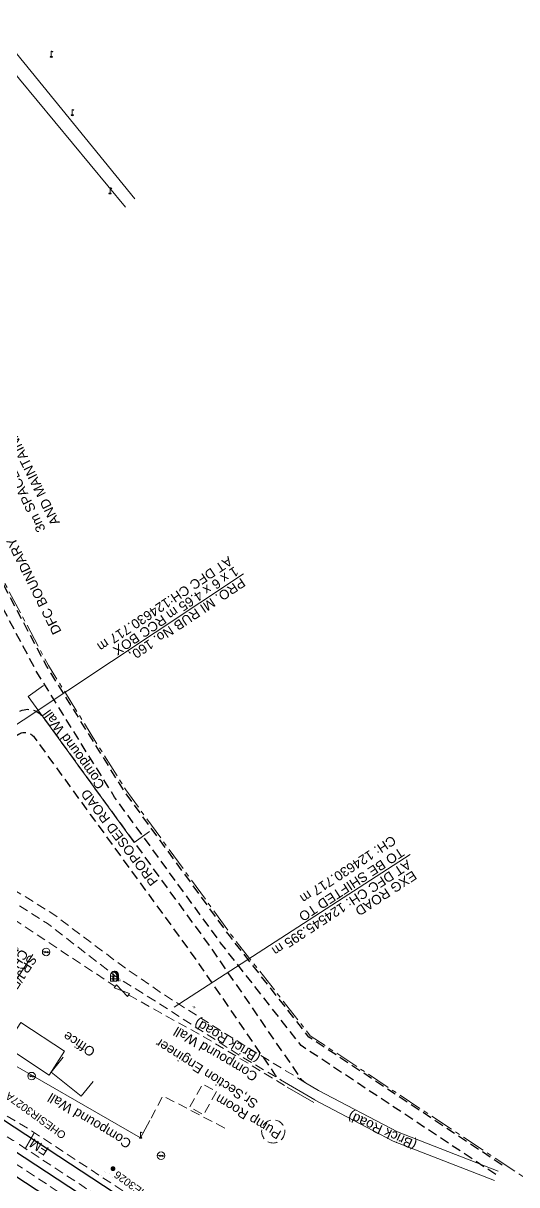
# Model space of a CAD drawing. Header units: metres. Extents: x 628572 to 650094, y 3375792 to 3391117.
# Drawn here: x 632303.8 to 632433.8, y 3388902.6 to 3389208.7 of the extents above; entities that cross this region are included whole.
import ezdxf
from ezdxf.enums import TextEntityAlignment as Align

# ---------------------------------------------------------------- set-up
doc = ezdxf.new("R2010")
doc.units = ezdxf.units.M
doc.header["$MEASUREMENT"] = 0
doc.linetypes.add('CENTER', pattern=[2, 1.25, -0.25, 0.25, -0.25])
doc.linetypes.add('DASHED', pattern=[0.75, 0.5, -0.25])
for name, color, linetype, lineweight in [('BRIDGE DETAILS PLAN', 7, 'Continuous', 0), ('Compound Wall', 251, 'Continuous', 0), ('COMPOUND_WALL', 8, 'Continuous', 0), ('DFCC BOUNDARY', 6, 'CENTER', 0), ('Electric Pole', 251, 'Continuous', 0), ('ELECTRIC_POLE', 251, 'Continuous', 0), ('Exg track', 7, 'Continuous', 0), ('Existing IR Track', 143, 'Continuous', 0), ('Gate', 251, 'Continuous', 0), ('Govt buliding', 251, 'Continuous', 0), ('KILOMETER_STONE', 251, 'Continuous', 0), ('Lamp_Post', 7, 'Continuous', 0), ('OHE MAST', 8, 'Continuous', 0), ("SIRHIND STN SRJ's", 251, 'Continuous', 0), ('Subroad Edge', 34, 'Continuous', 0), ('Telephone_Pole', 8, 'Continuous', 0), ('Text', 251, 'Continuous', 0)]:
    doc.layers.add(name, color=color, linetype=linetype, lineweight=lineweight)
doc.layers.add('IR PROPOSALS', color=190, linetype='Continuous')
doc.layers.add('PROPOSED ROAD', color=10, linetype='DASHED')
doc.styles.add('notes', font='romans.shx', dxfattribs={"height": 2})
doc.styles.get("Standard").update_dxf_attribs({"font": 'arial.ttf'})
doc.styles.add('Style-Arial', font='arial.ttf')
doc.styles.add('Text', font='arial.ttf', dxfattribs={"height": 2})

# ---------------------------------------------------------------- blocks, each defined once
blk = doc.blocks.new('EP')
blk.add_hatch(color=8).paths.add_polyline_path([(0.31, -0.24), (0.31, 0), (-0.31, -0.19), (-0.31, 0.07), (-0.93, -0.01), (-0.21, 0.16), (-0.21, -0.05), (0.43, 0.15), (0.41, -0.1), (0.94, -0.01)])
at = {"color": 8}
for p, q in [((-0.93, -0.01), (-0.21, 0.16)), ((-0.31, 0.07), (-0.93, -0.01)), ((-0.31, -0.19), (-0.31, 0.07)), ((0.31, 0), (-0.31, -0.19)), ((-0.21, 0.16), (-0.21, -0.05)), ((-0.21, -0.05), (0.43, 0.15)), ((0.31, -0.24), (0.31, 0)), ((0.43, 0.15), (0.41, -0.1)), ((0.94, -0.01), (0.31, -0.24)), ((0.41, -0.1), (0.94, -0.01))]:
    blk.add_line(p, q, dxfattribs=at)
blk.add_circle((0, 0), 1, dxfattribs=at)
blk = doc.blocks.new('LP')
at = {"flags": 128}
for points in [[(0, 0), (0, 1.5)], [(0.25, 1.35), (0.44, 1.35)]]:
    blk.add_lwpolyline(points, dxfattribs=at)
for centre, radius, start, end in [((0.07, 0.99), 0.519, 57.6425, 97.3165), ((0.34, 1.33), 0.094, 11.7012, 168.0476)]:
    blk.add_arc(centre, radius, start, end)
at = {"extrusion": (0, 0, -1)}
blk.add_ellipse((0, 0.01), major_axis=(0.308, 0), ratio=0.400495, dxfattribs=at)
blk.add_ellipse((0.35, 1.36), major_axis=(0.0017, 0.0438), ratio=0.461056, start_param=1.74022, end_param=4.575836)
blk = doc.blocks.new('OHE MAST')
h = blk.add_hatch(color=256)
edge = h.paths.add_edge_path()
edge.add_arc((0, 0), 0.514, 0, 360)
at = {"const_width": 0.01, "flags": 128}
for points in [[(1.5, 3.5), (1.5, 2), (-1.5, 2), (-1.5, 3.5)], [(0, 2), (0, 0)]]:
    blk.add_lwpolyline(points, dxfattribs=at)
blk.add_circle((0, 0), 0.514)
blk = doc.blocks.new('KMS')
blk.add_hatch(color=256).paths.add_polyline_path([(0.84, 1.71), (0.84, 0), (1.28, 0.25), (1.28, 1.71, 0.82134), (-0.65, 2.08, -0.601821)])
at = {"flags": 128}
for points in [[(-0.84, 0), (-0.84, 1.71)], [(-0.84, 1.38), (0.84, 1.38)], [(-0.84, 0.64), (0.84, 0.64)], [(-0.84, 0), (0.84, 0)], [(0.84, 0), (0.84, 1.71)], [(0.84, 0), (1.28, 0.25)], [(1.28, 0.25), (1.28, 1.71)]]:
    blk.add_lwpolyline(points, dxfattribs=at)
for centre, radius, start, end in [((0, 1.5), 0.867, 14.1462, 165.8538), ((0.28, 1.7), 1, 0.4859, 158.6661)]:
    blk.add_arc(centre, radius, start, end)
at = {"style": 'notes'}
for s, p in [('S', (-0.25, 0.09)), ('K', (-0.25, 1.58)), ('M', (-0.25, 0.81))]:
    blk.add_text(s, height=0.391, dxfattribs=at).set_placement(p)
blk = doc.blocks.new('GT')
at = {"layer": 'Gate'}
for p, q in [((-0.5, -0.5), (-0.5, 0.5)), ((-0.5, 0.5), (0.5, -0.5)), ((0.5, 0.5), (0.5, -0.5))]:
    blk.add_line(p, q, dxfattribs=at)
at = {"layer": 'Gate', "flags": 128}
blk.add_lwpolyline([(0.5, 0.5), (-0.5, -0.5)], dxfattribs=at)

msp = doc.modelspace()

# ---------------------------------------------------------------- hatches: boundary and pattern name
at = {"layer": 'IR PROPOSALS'}
h = msp.add_hatch(dxfattribs=at)
h.set_pattern_fill('ANSI31', color=256, scale=80, angle=45)
h.set_pattern_definition([(90, (0, -1000), (-10, 2e-15), [])])
h.paths.add_polyline_path([(632210.5867, 3388962.7108), (632203.9022, 3388952.5546), (632209.5932, 3388947.8787), (632222.8614, 3388937.6306), (632240.2896, 3388925.4779), (632256.889, 3388913.8808), (632778.9042, 3388571.1376), (632780.9196, 3388574.1997), (632666.9728, 3388659.2735, 0.01509734), (632580.5226, 3388719.8414)])
h.paths.add_polyline_path([(632596.2052, 3388702.5942), (632537.6577, 3388740.6153), (632535.5443, 3388737.3609), (632594.0917, 3388699.3397)], flags=24)

# ---------------------------------------------------------------- linework, layer by layer
at = {"layer": 'BRIDGE DETAILS PLAN', "color": 10, "lineweight": 13, "flags": 128}
for points in [[(632292.126, 3389017.424), (632361.7872, 3389063.6036)], [(632343.5333, 3388949.4127), (632405.6566, 3388989.6528)]]:
    msp.add_lwpolyline(points, dxfattribs=at)
at = {"layer": 'Compound Wall', "flags": 128}
for points in [[(632337.0994, 3388919.5777), (632334.6618, 3388914.9783), (632294.6315, 3388937.9962)], [(632373.323, 3388928.378), (632373.323, 3388928.378), (632380.3388, 3388924.3098)]]:
    msp.add_lwpolyline(points, dxfattribs=at)
at = {"layer": 'COMPOUND_WALL', "linetype": 'Continuous', "flags": 128}
msp.add_lwpolyline([(632337.04, 3388995.7546), (632332.994, 3388992.817), (632305.071, 3389031.276), (632309.117, 3389034.2136)], dxfattribs=at)
at = {"layer": 'DFCC BOUNDARY', "ltscale": 5, "flags": 128}
msp.add_lwpolyline([(632847.8113, 3388559.867), (632823.1478, 3388601.9491), (632813.0596, 3388636.2328), (632805.9881, 3388660.2647), (632736.7622, 3388705.193), (632557.6281, 3388824.3279), (632613.4797, 3388910.4077), (632526.1032, 3388954.7408), (632475.3055, 3388878.3297), (632379.3796, 3388941.9242), (632358.475, 3388968.5925), (632330.7512, 3389006.7138), (632310.3928, 3389039.4772), (632283.5392, 3389090.1714), (632272.6049, 3389114.8266)], dxfattribs=at)
at = {"layer": 'Exg track', "color": 88, "const_width": 0.3, "flags": 128}
msp.add_lwpolyline([(632306.6865, 3388916.3717), (632304.3186, 3388912.1847)], dxfattribs=at)
at = {"layer": 'Existing IR Track', "color": 88, "linetype": 'DASHED', "ltscale": 5, "flags": 128}
for points in [[(633000.1943, 3388425.1207), (632980.8729, 3388438.3763), (632969.9208, 3388446.011), (632965.6812, 3388448.9736), (632963.088, 3388450.7806), (632946.0459, 3388464.1297), (632935.5077, 3388473.4175), (632910.9285, 3388493.2914), (632903.3115, 3388498.9645), (632880.1455, 3388515.9492), (632854.3642, 3388535.2785), (632837.8491, 3388547.5665), (632821.6954, 3388559.5571), (632816.7013, 3388563.2674), (632804.8919, 3388572.0413), (632788.9461, 3388583.8405), (632772.6369, 3388595.9781), (632756.1938, 3388608.1459), (632739.6357, 3388619.9941), (632723.2626, 3388631.1555), (632705.82, 3388642.8443), (632688.9108, 3388653.9956), (632667.4202, 3388668.1426), (632655.7713, 3388675.8109), (632636.4897, 3388688.4726), (632622.7228, 3388697.513), (632607.4244, 3388707.5611), (632590.5805, 3388718.6243), (632572.4101, 3388730.5459), (632556.9836, 3388740.6673), (632537.4283, 3388753.504), (632523.3403, 3388762.7518), (632505.1523, 3388774.6785), (632490.7361, 3388784.1318), (632474.2705, 3388794.9698), (632458.6557, 3388805.2479), (632444.5367, 3388814.5101), (632426.498, 3388826.3215), (632413.1982, 3388835.087), (632395.4374, 3388846.7629), (632379.672, 3388857.0952), (632364.8258, 3388866.825), (632347.6113, 3388878.1031), (632333.1995, 3388887.5451), (632315.9658, 3388898.8515), (632300.0243, 3388909.3103), (632283.8139, 3388919.9817), (632267.0789, 3388930.9985), (632250.869, 3388941.6918), (632242.4645, 3388947.236), (632235.374, 3388951.8312), (632232.478, 3388953.721), (632218.7467, 3388962.7003), (632215.8525, 3388964.5789)], [(632935.5077, 3388473.4175), (632911.8991, 3388494.202), (632908.3711, 3388497.324), (632904.5334, 3388500.807), (632889.7872, 3388514.909), (632886.8109, 3388518.1232), (632884.365, 3388520.7462), (632858.5702, 3388543.9409), (632840.5843, 3388557.2261), (632821.9008, 3388571.17), (632820.4253, 3388572.2656), (632789.2028, 3388595.5754), (632756.7621, 3388619.7541), (632694.1151, 3388661.9591), (632672.6522, 3388676.099), (632661.0573, 3388683.7378), (632641.6866, 3388696.3809), (632627.8613, 3388705.4045), (632612.5971, 3388715.429), (632595.8275, 3388726.442), (632577.5883, 3388738.4204), (632562.152, 3388748.558), (632542.621, 3388761.4001), (632528.5975, 3388770.6209), (632510.3727, 3388782.616), (632496.0368, 3388792.0515), (632479.4917, 3388802.9123), (632463.9205, 3388813.1336), (632449.7589, 3388822.4497), (632431.8345, 3388834.2411), (632418.4222, 3388843.0354), (632400.7081, 3388854.6501), (632384.8864, 3388865.0249), (632370.1482, 3388874.6892), (632352.8398, 3388886.0535), (632338.5583, 3388895.4304), (632321.2115, 3388906.8287), (632305.4863, 3388917.1603), (632289.362, 3388926.8742), (632288.5186, 3388927.3122), (632273.0428, 3388935.1838), (632270.2984, 3388936.4674), (632267.0777, 3388937.9451), (632262.5688, 3388939.98), (632252.7141, 3388944.6968), (632244.5257, 3388948.6161), (632243.2593, 3388949.1336), (632240.6371, 3388950.4408), (632235.4449, 3388953.0592), (632235.306, 3388953.1321), (632218.7467, 3388962.7003)], [(632904.5334, 3388500.807), (632898.518, 3388505.993), (632888.992, 3388513.9926), (632882.9258, 3388519.1937), (632855.8557, 3388540.1066), (632838.0319, 3388553.3517), (632824.3736, 3388563.4028), (632819.2776, 3388567.1848), (632807.8086, 3388575.6965), (632791.6576, 3388587.6813), (632775.5094, 3388599.7261), (632758.8225, 3388612.07), (632742.5258, 3388623.8365), (632725.9638, 3388635.2125), (632708.632, 3388646.6755), (632691.4669, 3388657.9493), (632669.9976, 3388672.064), (632658.4187, 3388679.6764), (632639.0761, 3388692.4046), (632625.423, 3388701.3889), (632610.0191, 3388711.5072), (632593.3015, 3388722.4885), (632575.0092, 3388734.4987), (632559.6998, 3388744.5504), (632540.028, 3388757.4576), (632526.0463, 3388766.6314), (632507.7559, 3388778.6381), (632493.4496, 3388788.0293), (632476.8711, 3388798.9256), (632461.1694, 3388809.2455), (632447.1368, 3388818.463), (632429.0956, 3388830.3136), (632415.8028, 3388839.0499), (632398.0656, 3388850.7072), (632382.2789, 3388861.0596), (632367.5289, 3388870.7321), (632350.2312, 3388882.0861), (632335.9586, 3388891.4544), (632318.5856, 3388902.8371), (632302.7618, 3388913.2047), (632287.6229, 3388923.0885), (632286.3619, 3388923.8918), (632271.8465, 3388933.037), (632269.3911, 3388934.5516), (632252.4452, 3388944.2062), (632244.5257, 3388948.6161)]]:
    msp.add_lwpolyline(points, dxfattribs=at)
at = {"layer": 'Govt buliding', "color": 88, "linetype": 'DASHED', "ltscale": 5, "flags": 128}
for points in [[(632294.974, 3388976.935), (632302.427, 3388971.818), (632313.769, 3388964.294), (632328.016, 3388954.901)], [(632331.522, 3388952.647), (632352.539, 3388940.941), (632373.323, 3388928.378)], [(632356.83, 3388917.5896), (632340.5323, 3388926.0551), (632337.0994, 3388919.5777)]]:
    msp.add_lwpolyline(points, dxfattribs=at)
at = {"layer": 'Govt buliding', "flags": 128}
msp.add_lwpolyline([(632310.579, 3388931.537), (632299.0686, 3388939.1169), (632303.151, 3388945.4296), (632314.6615, 3388937.8497), (632310.579, 3388931.537)], close=True, dxfattribs=at)
msp.add_lwpolyline([(632322.1693, 3388929.8533), (632319.0266, 3388925.9644), (632311.1261, 3388932.349), (632314.2687, 3388936.2379)], dxfattribs=at)
at = {"layer": 'Govt buliding', "color": 88, "linetype": 'DASHED', "ltscale": 5, "flags": 128}
msp.add_lwpolyline([(632354.6667, 3388927.1718), (632351.2625, 3388921.0989), (632347.5804, 3388923.1103), (632350.9988, 3388929.2085), (632354.6667, 3388927.1718)], close=True, dxfattribs=at)
at = {"layer": 'Govt buliding', "color": 88, "linetype": 'DASHED', "ltscale": 5}
msp.add_circle((632369.6219, 3388916.6927), 3.0546, dxfattribs=at)
at = {"layer": 'IR PROPOSALS'}
for points in [[(632179.9586, 3388984.8206), (632179.9586, 3388984.8206, 0.02929583), (632203.5318, 3388971.2492), (632260.2912, 3388942.8592, -0.02929583), (632283.8644, 3388929.2878), (632587.5275, 3388729.9278, -0.01509734), (632674.0605, 3388669.3018), (632962.392, 3388454.0306)], [(633059.2784, 3388375.441), (633059.2784, 3388375.441, -0.00905281), (633046.3019, 3388384.7684), (632823.2362, 3388551.3115), (632821.5694, 3388552.5559), (632671.018, 3388664.9592, 0.01509734), (632584.4849, 3388725.5851), (632243.3097, 3388949.5726, 0.02929583), (632219.7365, 3388963.1439), (632219.7365, 3388963.1439)], [(632234.9918, 3388948.6933), (632581.4424, 3388721.2425, -0.01509734), (632667.9755, 3388660.6165), (632903.8713, 3388484.4943)]]:
    msp.add_lwpolyline(points, format="xyb", dxfattribs=at)
at = {"layer": 'IR PROPOSALS', "lineweight": 13, "flags": 128}
msp.add_lwpolyline([(632287.8889, 3388935.3448), (632306.33, 3388963.3378)], dxfattribs=at)
at = {"layer": 'PROPOSED ROAD', "ltscale": 5, "flags": 128}
for points in [[(632429.9114, 3388907.824), (632379.036, 3388941.5521), (632358.0759, 3388968.2912), (632330.3361, 3389006.4344), (632309.959, 3389039.2279), (632283.0892, 3389089.9527), (632272.1601, 3389114.5963), (632254.9681, 3389156.0402), (632237.7546, 3389203.0771), (632229.5909, 3389245.6063), (632222.423, 3389288.0967), (632216.9726, 3389333.6808), (632212.5629, 3389384.8484), (632210.2011, 3389443.2066), (632209.5537, 3389492.8433), (632189.0916, 3389583.9657), (632185.4745, 3389640.045), (632176.2265, 3389740.489), (632170.6135, 3389791.9512), (632148.7988, 3389869.1295), (632120.6821, 3389963.3879), (632109.2677, 3389999.3526), (632106.5682, 3390005.2449)], [(632428.2537, 3388905.3236), (632376.9741, 3388939.3197), (632355.6815, 3388966.483), (632327.8456, 3389004.7583), (632307.3563, 3389037.7323), (632280.3892, 3389088.6409), (632269.4029, 3389113.4132), (632252.1727, 3389154.9495), (632234.854, 3389202.2736), (632226.6383, 3389245.0739), (632219.4528, 3389287.6688), (632213.9879, 3389333.3739), (632209.5681, 3389384.6589), (632207.2019, 3389443.1264), (632206.5581, 3389492.4913), (632186.1129, 3389583.5379), (632182.4833, 3389639.8109), (632173.2414, 3389740.1888), (632167.6584, 3389791.3766), (632145.9178, 3389868.2927), (632117.8148, 3389962.5053), (632106.4638, 3389998.27), (632103.8408, 3390003.9954)]]:
    msp.add_lwpolyline(points, dxfattribs=at)
for points in [[(632261.5456, 3389003.2734, 0.27425466), (632266.6406, 3389003.5287), (632302.19, 3389027.095, -0.40183383), (632308.9991, 3389025.8646), (632325.4742, 3389003.1663), (632353.4035, 3388964.7626), (632376.5976, 3388930.9782, 0.10638951), (632378.1267, 3388929.5331)], [(632264.0283, 3388998.8665, 0.27150411), (632269.0779, 3388999.1455), (632302.5562, 3389021.3388, -0.40183383), (632306.6416, 3389020.6006), (632321.4278, 3389000.2293), (632349.3198, 3388961.8767), (632369.9646, 3388931.8057, 0.10950918), (632371.5466, 3388930.3289)]]:
    msp.add_lwpolyline(points, format="xyb", dxfattribs=at)
at = {"layer": 'Subroad Edge', "linetype": 'Continuous', "flags": 128}
for points in [[(632333.144, 3389162.486), (632300.831, 3389202.19), (632277.086, 3389230.761), (632251.164, 3389262.59), (632236.096, 3389282.102), (632225.48, 3389295.508), (632195.514, 3389328.099), (632184.466, 3389333.254), (632163.873, 3389345.33), (632157.642, 3389348.564), (632155.613, 3389344.813)], [(632330.686, 3389160.284), (632298.124, 3389199.607), (632274.912, 3389228.965), (632248.655, 3389260.264), (632232.409, 3389279.148), (632219.929, 3389292.706), (632191.305, 3389323.882), (632181.397, 3389329.886), (632162.19, 3389340.6), (632153.498, 3389340.768)]]:
    msp.add_lwpolyline(points, dxfattribs=at)
at = {"layer": 'Subroad Edge', "color": 88, "linetype": 'DASHED', "ltscale": 5, "flags": 128}
for points in [[(632378.1267, 3388929.5331), (632363.054, 3388938.675), (632340.702, 3388952.822), (632329.993, 3388960.196), (632311.553, 3388974.05), (632279.688, 3388993.706), (632261.5456, 3389003.2734)], [(632264.0283, 3388998.8665), (632278.532, 3388991.407), (632279.434, 3388990.831), (632279.448, 3388990.823), (632281.93, 3388989.363), (632310.165, 3388971.458), (632328.137, 3388957.555), (632339.431, 3388950.462), (632361.802, 3388936.076), (632371.5466, 3388930.3289)]]:
    msp.add_lwpolyline(points, dxfattribs=at)
at = {"layer": 'Subroad Edge', "flags": 128}
for points in [[(632371.5466, 3388930.3289), (632380.543, 3388925.023)], [(632381.538, 3388927.464), (632378.1266, 3388929.5331)], [(632381.538, 3388927.464), (632402.3233, 3388916.5482), (632428.8707, 3388906.2542)], [(632380.3124, 3388925.1303), (632401.2304, 3388914.1448), (632427.9177, 3388903.7965)]]:
    msp.add_lwpolyline(points, dxfattribs=at)

# ---------------------------------------------------------------- block references
at = {"layer": 'Electric Pole'}
for p in [(632305.954, 3388931.2584), (632340.0864, 3388910.2939)]:
    msp.add_blockref('EP', p, dxfattribs=at)
at = {"layer": 'ELECTRIC_POLE', "linetype": 'Continuous'}
msp.add_blockref('EP', (632309.803, 3388963.986), dxfattribs=at)
at = {"layer": 'Govt buliding', "color": 88, "linetype": 'DASHED', "ltscale": 5, "xscale": 4.168039347271793, "zscale": 2.041577661337377, "rotation": 327}
msp.add_blockref('GT', (632329.769, 3388953.774), dxfattribs=at)
at = {"layer": 'KILOMETER_STONE', "linetype": 'Continuous'}
msp.add_blockref('KMS', (632327.563, 3388956.256), dxfattribs=at)
at = {"layer": 'Lamp_Post', "linetype": 'Continuous'}
for p in [(632311.15, 3389199.836), (632316.659, 3389184.451), (632326.651, 3389163.849)]:
    msp.add_blockref('LP', p, dxfattribs=at)
at = {"layer": 'Lamp_Post'}
msp.add_blockref('LP', (632334.6798, 3388915.0153), dxfattribs=at)
at = {"layer": 'OHE MAST', "color": 2, "rotation": 143.3908318566117}
msp.add_blockref('OHE MAST', (632327.4222, 3388906.8638), dxfattribs=at)

# ---------------------------------------------------------------- texts
at = {"layer": 'BRIDGE DETAILS PLAN', "color": 10}
for s, rotation, p in [('AT DFC CH:124630.717 m', 213.836874, (632357.8005, 3389068.388)), ('1 x 6 x 4.65 m RCC BOX', 213.836874, (632359.4033, 3389065.6898)), ('PRO. MI RUB No. 160,', 213.836874, (632361.1737, 3389062.6945)), ('CH: 124630.717 m ', 213.22876, (632400.9143, 3388994.7954)), ('AT DFC CH: 124545.395 m ', 213.22876, (632404.888, 3388988.4166))]:
    msp.add_text(s, height=2.5, rotation=rotation, dxfattribs=at).set_placement(p)
at = {"layer": 'BRIDGE DETAILS PLAN', "color": 1}
msp.add_text('TO BE SHIFTED TO', height=2.5, rotation=213.22876, dxfattribs=at).set_placement((632403.0195, 3388991.6223))
at = {"layer": 'BRIDGE DETAILS PLAN', "color": 7}
msp.add_text('EXG ROAD ', height=2.5, rotation=213.22876, dxfattribs=at).set_placement((632406.3443, 3388985.5206))
at = {"layer": 'DFCC BOUNDARY', "linetype": 'Continuous', "ltscale": 5}
msp.add_text('DFC BOUNDARY', height=2.5, rotation=116.428789, dxfattribs=at).set_placement((632300.3429, 3389072.8927), align=Align.MIDDLE_RIGHT)
at = {"layer": 'Govt buliding', "color": 88, "linetype": 'DASHED', "ltscale": 5}
for s, rotation, p in [('Compound Wall', 149.609502, (632365.7779, 3388931.8628)), ('Sr,Section Engineer', 147.453973, (632365.8413, 3388924.6467)), ('Pump Room', 149.003647, (632371.9752, 3388916.631))]:
    msp.add_text(s, height=2.5, rotation=rotation, dxfattribs=at).set_placement(p)
at = {"layer": 'IR PROPOSALS', "lineweight": 13, "insert": (632304.2192, 3388964.2726), "char_height": 2.5, "width": 53.982498, "attachment_point": 4, "rotation": 236.60691, "line_spacing_factor": 0.648, "style": 'Style-Arial'}
msp.add_mtext('\\A1;SRJ/FM AT \\P{\\A0;CH:315508.370m \\P1 in 8½ }', dxfattribs=at)
at = {"layer": 'KILOMETER_STONE'}
msp.add_text('KMS0', height=0.5, dxfattribs=at).set_placement((632327.563, 3388956.256))
at = {"layer": 'OHE MAST'}
for s, p in [('OHESIR3027A', (632300.0347, 3388927.1826)), ('OHE3026', (632328.628, 3388906.4301))]:
    msp.add_text(s, height=2, rotation=144, dxfattribs=at).set_placement(p, align=Align.RIGHT)
at = {"layer": 'PROPOSED ROAD', "lineweight": 0}
msp.add_text('PROPOSED ROAD', height=2.5, rotation=127.246237, dxfattribs=at).set_placement((632319.7336, 3389006.4122), align=Align.MIDDLE_RIGHT)
at = {"layer": 'PROPOSED ROAD', "linetype": 'Continuous', "lineweight": 0, "insert": (632307.4833, 3389074.2402), "char_height": 2.5, "attachment_point": 1, "rotation": 116}
msp.add_mtext_dynamic_manual_height_columns('3m SPACE FOR SERVICE AND MAINTAINANCE', width=42.623759, gutter_width=12.5, heights=[0], dxfattribs=at)
at = {"layer": "SIRHIND STN SRJ's", "color": 88}
msp.add_text('FM', height=2.5, rotation=147.410729, dxfattribs=at).set_placement((632310.7451, 3388912.2411))
at = {"layer": 'Subroad Edge', "color": 88, "linetype": 'Continuous', "style": 'Text'}
msp.add_text('(Brick Road)', height=2.5, rotation=149.468898, dxfattribs=at).set_placement((632366.4442, 3388936.764))
at = {"layer": 'Subroad Edge', "style": 'Text'}
msp.add_text('(Brick Road)', height=2.5, rotation=155.31408, dxfattribs=at).set_placement((632407.6543, 3388913.9779))
at = {"layer": 'Telephone_Pole'}
msp.add_text('TP', height=0.5, dxfattribs=at).set_placement((632348.293, 3388949.113))
at = {"layer": 'Text'}
for s, rotation, p in [('Compound Wall', 125.981372, (632325.3835, 3389008.0231)), ('Office', 147.453973, (632322.9797, 3388938.2962)), ('Compound Wall', 149.003647, (632332.5224, 3388914.1728))]:
    msp.add_text(s, height=2.5, rotation=rotation, dxfattribs=at).set_placement(p)

doc.saveas('drawing.dxf')
